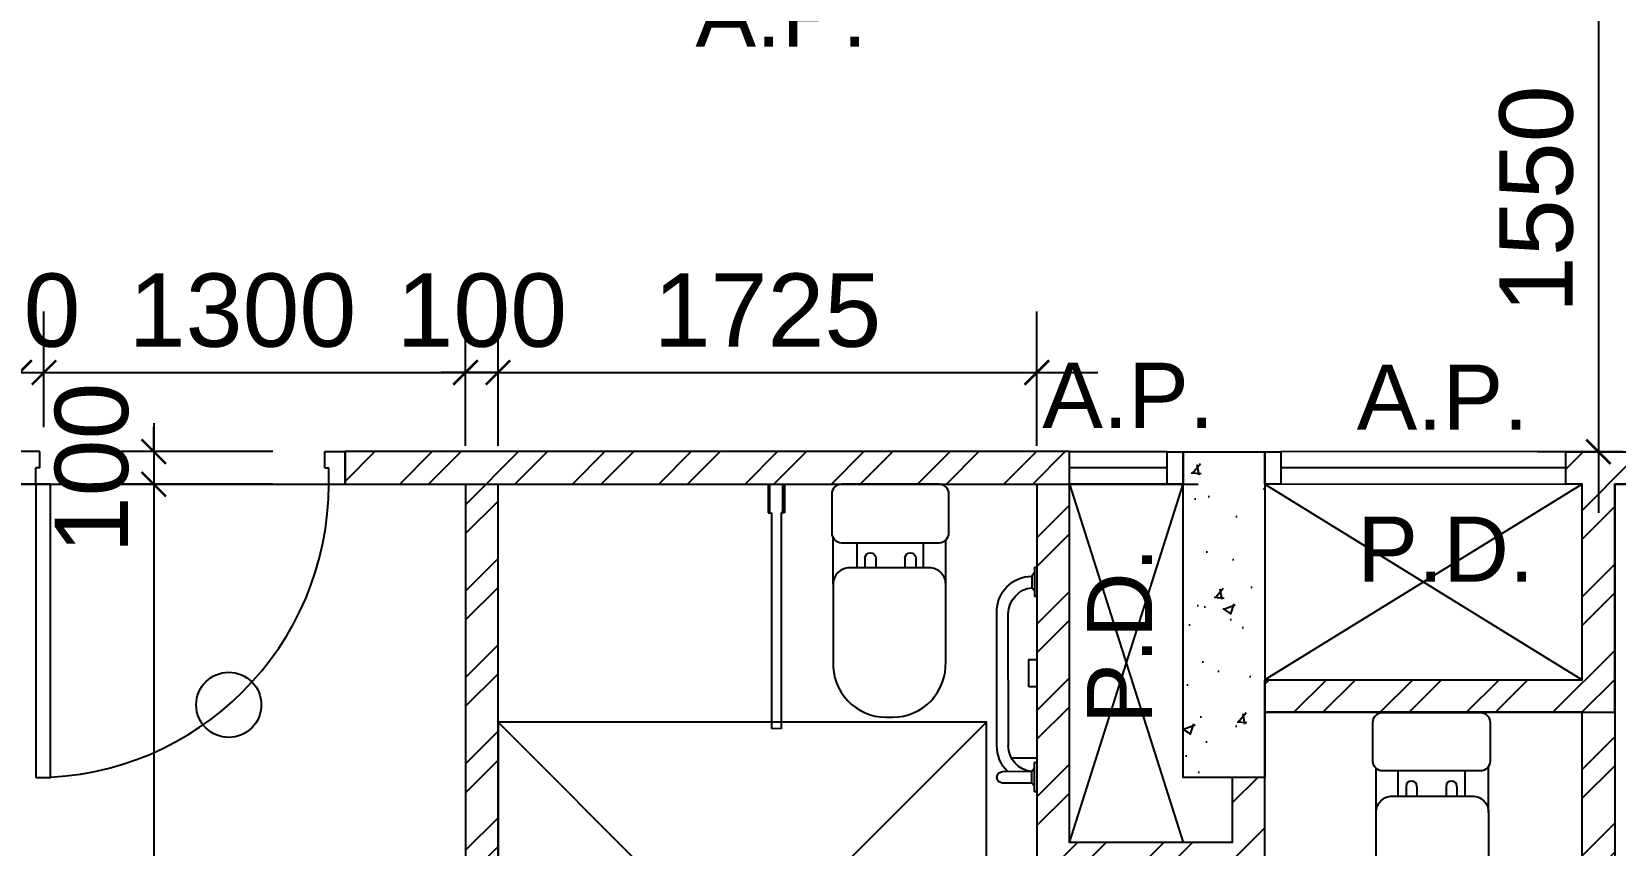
# Model space of a CAD drawing. Header units: millimetres. Extents: x 0 to 70486, y 148 to 42536.
# Drawn here: x 55836 to 60701, y 18809 to 21307 of the extents above; entities that cross this region are included whole.
import ezdxf
from ezdxf.enums import TextEntityAlignment as Align

# ---------------------------------------------------------------- set-up
doc = ezdxf.new("R2010")
doc.units = ezdxf.units.MM
doc.linetypes.add('CENTERX2', pattern=[101.6, 63.5, -12.7, 12.7, -12.7])
doc.layers.get('Defpoints').update_dxf_attribs({"color": 8})
for name, color, linetype in [('Architectural Features', 8, 'Continuous'), ('Door', 8, 'Continuous'), ('FSD', 8, 'Continuous'), ('GBP A.P.', 8, 'Continuous'), ('GBP Dim', 8, 'Continuous'), ('grid', 8, 'CENTERX2'), ('hatch', 8, 'Continuous'), ('LP-Sanitary', 8, 'Continuous'), ('PD', 8, 'Continuous'), ('PD DOOR', 8, 'Continuous'), ('TEXT', 8, 'Continuous'), ('TEXT Ref', 8, 'Continuous'), ('WALL-NEW', 8, 'Continuous'), ('WALL-STRUCTURE', 8, 'Continuous'), ('zzz-room mix', 8, 'Continuous')]:
    doc.layers.add(name, color=color, linetype=linetype)
doc.styles.add('BH', font='arial.ttf')
doc.dimstyles.new('200 GBP', dxfattribs={"dimscale": 1.5, "dimtxt": 150, "dimasz": 50, "dimexe": 125, "dimexo": 50, "dimgap": 50, "dimtad": 1, "dimdec": 0, "dimzin": 0, "dimdsep": 46, "dimtxsty": 'BH', "dimblk": 'ARCHTICK', "dimcen": 0.09, "dimdle": 125, "dimclrd": 9, "dimclre": 9, "dimclrt": 1, "dimadec": 0, "dimazin": 0, "dimtfac": 1, "dimtdec": 0, "dimtix": 1, "dimtmove": 2, "dimatfit": 3, "dimldrblk": 'ARCHTICK', "dimfxl": 300, "dimfxlon": 1, "dimtolj": 1, "dimtzin": 0, "dimarcsym": 0})

# ---------------------------------------------------------------- blocks, each defined once
blk = doc.blocks.new('pln_toilet')
for p, q in [((-170.1, -306.5), (-170.1, -171.6)), ((175.5, -306.5), (175.5, -165.2)), ((-78.2, -226.9), (-78.2, -256.5)), ((-45, -226.9), (-45, -256.5)), ((44.7, -226.9), (44.7, -256.5)), ((77.9, -226.9), (77.9, -256.5))]:
    blk.add_line(p, q)
for points in [[(180, -30), (180, -149.3, -0.414214), (150, -179.3), (-150, -179.3, -0.414214), (-180, -149.3), (-180, -30, -0.414214), (-150, 0), (150, 0, -0.414214)], [(175.5, -306.5), (175.5, -545.1, -0.424695), (14, -715.1), (-7.8, -715.1, -0.423698), (-170.1, -545.1), (-170.1, -306.5, -0.414214), (-120.1, -256.5), (125.5, -256.5, -0.414214)]]:
    blk.add_lwpolyline(points, format="xyb", close=True)
for points in [[(-101.9, -256.5), (-101.9, -179.3)], [(102.9, -179.3), (102.9, -256.5)]]:
    blk.add_lwpolyline(points)
for centre in [(-61.6, -226.9), (61.3, -226.9)]:
    blk.add_arc(centre, 16.6, 0, 180)
blk = doc.blocks.new('_ArchTick')
at = {"color": 0, "const_width": 0.1}
blk.add_lwpolyline([(0.5, 0.5), (-0.5, -0.5)], dxfattribs=at)
blk = doc.blocks.new('*D423')
at = {"layer": 'Defpoints', "color": 0, "transparency": 16777216}
for p in [(60811.5, 21567.8), (60649, 20017.8), (60799, 20017.8)]:
    blk.add_point(p, dxfattribs=at)
at = {"layer": 'GBP Dim', "color": 9, "lineweight": -2, "transparency": 16777216}
for p, q in [((60649, 21755.3), (60649, 19830.3)), ((60736.5, 21567.8), (60461.5, 21567.8)), ((60724, 20017.8), (60461.5, 20017.8))]:
    blk.add_line(p, q, dxfattribs=at)
at = {"layer": 'GBP Dim', "color": 9, "lineweight": -2, "transparency": 16777216, "xscale": 75, "yscale": 75, "zscale": 75}
for p, rotation in [((60649, 21567.8), 90), ((60649, 20017.8), 270)]:
    blk.add_blockref('_ArchTick', p, dxfattribs=dict(at, rotation=rotation))
at = {"layer": 'GBP Dim', "transparency": 16777216, "insert": (60459.1, 20792.8), "char_height": 225, "attachment_point": 5, "rotation": 90, "style": 'BH'}
blk.add_mtext('\\A1;1550', dxfattribs=at)
blk = doc.blocks.new('*D433')
at = {"layer": 'Defpoints', "color": 0, "transparency": 16777216}
for p in [(56651.8, 19918), (56211.4, 16737.9), (56651.8, 16737.9)]:
    blk.add_point(p, dxfattribs=at)
at = {"layer": 'GBP Dim', "color": 9, "lineweight": -2, "transparency": 16777216}
for p, q in [((56211.4, 20105.5), (56211.4, 16550.4)), ((56576.8, 19918), (56023.9, 19918)), ((56576.8, 16737.9), (56023.9, 16737.9))]:
    blk.add_line(p, q, dxfattribs=at)
at = {"layer": 'GBP Dim', "color": 9, "lineweight": -2, "transparency": 16777216, "xscale": 75, "yscale": 75, "zscale": 75}
for p, rotation in [((56211.4, 19918), 90), ((56211.4, 16737.9), 270)]:
    blk.add_blockref('_ArchTick', p, dxfattribs=dict(at, rotation=rotation))
at = {"layer": 'GBP Dim', "transparency": 16777216, "insert": (56021.4, 18327.9), "char_height": 225, "attachment_point": 5, "rotation": 90, "style": 'BH'}
blk.add_mtext('\\A1;3180', dxfattribs=at)
blk = doc.blocks.new('*D435')
at = {"layer": 'Defpoints', "color": 0, "transparency": 16777216}
for p in [(56651.8, 20018), (56211.4, 19917.9), (56651.8, 19917.9)]:
    blk.add_point(p, dxfattribs=at)
at = {"layer": 'GBP Dim', "color": 9, "lineweight": -2, "transparency": 16777216}
for p, q in [((56211.4, 20018), (56211.4, 20093)), ((56576.8, 20018), (56023.9, 20018)), ((56211.4, 20018), (56211.4, 19917.9)), ((56576.8, 19917.9), (56023.9, 19917.9)), ((56211.4, 19917.9), (56211.4, 19842.9))]:
    blk.add_line(p, q, dxfattribs=at)
at = {"layer": 'GBP Dim', "color": 9, "lineweight": -2, "transparency": 16777216, "xscale": 75, "yscale": 75, "zscale": 75}
for p, rotation in [((56211.4, 20018), 270), ((56211.4, 19917.9), 90)]:
    blk.add_blockref('_ArchTick', p, dxfattribs=dict(at, rotation=rotation))
at = {"layer": 'GBP Dim', "transparency": 16777216, "insert": (56021.5, 19967.9), "char_height": 225, "attachment_point": 5, "rotation": 90, "style": 'BH'}
blk.add_mtext('\\A1;100', dxfattribs=at)
blk = doc.blocks.new('*D470')
at = {"layer": 'Defpoints', "color": 0, "transparency": 16777216}
for p in [(55874.2, 20260.9), (55874.2, 20017.8), (54775.8, 19917.8)]:
    blk.add_point(p, dxfattribs=at)
at = {"layer": 'GBP Dim', "color": 9, "lineweight": -2, "transparency": 16777216}
for p, q in [((54775.8, 20035.9), (54775.8, 20448.4)), ((55874.2, 20092.8), (55874.2, 20448.4)), ((54588.3, 20260.9), (56061.7, 20260.9))]:
    blk.add_line(p, q, dxfattribs=at)
at = {"layer": 'GBP Dim', "color": 9, "lineweight": -2, "transparency": 16777216, "xscale": 75, "yscale": 75, "zscale": 75, "rotation": 180}
blk.add_blockref('_ArchTick', (54775.8, 20260.9), dxfattribs=at)
at = {"layer": 'GBP Dim', "color": 9, "lineweight": -2, "transparency": 16777216, "xscale": 75, "yscale": 75, "zscale": 75}
blk.add_blockref('_ArchTick', (55874.2, 20260.9), dxfattribs=at)
at = {"layer": 'GBP Dim', "transparency": 16777216, "insert": (54949, 20450.8), "char_height": 225, "attachment_point": 5, "style": 'BH'}
blk.add_mtext('\\A1;1100', dxfattribs=at)
blk = doc.blocks.new('DOOR 1000')
blk.add_line((57550, 26100.2), (57595, 26100.2))
at = {"layer": 'Door'}
for p, q in [((57500, 27075.2), (57500, 27100.2)), ((57562.5, 27100.2), (57500, 27100.2)), ((57562.5, 27050.2), (57562.5, 27100.2)), ((58437.5, 27050.2), (58437.5, 27100.2)), ((58437.5, 27100.2), (58500, 27100.2)), ((58500, 27075.2), (58500, 27100.2)), ((57500, 27000.2), (57500, 27075.2)), ((57550, 27000.2), (57550, 27050.2)), ((57562.5, 27050.2), (57550, 27050.2)), ((58437.5, 27050.2), (58450, 27050.2)), ((58450, 27000.2), (58450, 27050.2)), ((58500, 27000.2), (58500, 27075.2)), ((57550, 27000.2), (57500, 27000.2)), ((57550, 27000.2), (57550, 26100.2)), ((57595, 27000.2), (57550, 27000.2)), ((57595, 26100.2), (57595, 27000.2)), ((58450, 27000.2), (58500, 27000.2))]:
    blk.add_line(p, q, dxfattribs=at)
blk.add_arc((57549.9, 27000.3), 900.1, 270.0096, 359.9927, dxfattribs=at)
blk = doc.blocks.new('*D487')
at = {"layer": 'Defpoints', "color": 0, "transparency": 16777216}
for p in [(57169, 20260.9), (55799, 19917.8), (57169, 19917.8)]:
    blk.add_point(p, dxfattribs=at)
at = {"layer": 'GBP Dim', "color": 9, "lineweight": -2, "transparency": 16777216}
for p, q in [((55799, 20035.9), (55799, 20448.4)), ((57169, 20035.9), (57169, 20448.4)), ((55611.5, 20260.9), (57356.5, 20260.9))]:
    blk.add_line(p, q, dxfattribs=at)
at = {"layer": 'GBP Dim', "color": 9, "lineweight": -2, "transparency": 16777216, "xscale": 75, "yscale": 75, "zscale": 75, "rotation": 180}
blk.add_blockref('_ArchTick', (55799, 20260.9), dxfattribs=at)
at = {"layer": 'GBP Dim', "color": 9, "lineweight": -2, "transparency": 16777216, "xscale": 75, "yscale": 75, "zscale": 75}
blk.add_blockref('_ArchTick', (57169, 20260.9), dxfattribs=at)
at = {"layer": 'GBP Dim', "transparency": 16777216, "insert": (56484, 20450.9), "char_height": 225, "attachment_point": 5, "style": 'BH'}
blk.add_mtext('\\A1;1300', dxfattribs=at)
blk = doc.blocks.new('*D488')
at = {"layer": 'Defpoints', "color": 0, "transparency": 16777216}
for p in [(55799, 20260.9), (55649, 19917.8), (55799, 19917.8)]:
    blk.add_point(p, dxfattribs=at)
at = {"layer": 'GBP Dim', "color": 9, "lineweight": -2, "transparency": 16777216}
for p, q in [((55649, 20035.9), (55649, 20448.4)), ((55799, 20035.9), (55799, 20448.4)), ((55649, 20260.9), (55574, 20260.9)), ((55649, 20260.9), (55799, 20260.9)), ((55799, 20260.9), (55874, 20260.9))]:
    blk.add_line(p, q, dxfattribs=at)
at = {"layer": 'GBP Dim', "color": 9, "lineweight": -2, "transparency": 16777216, "xscale": 75, "yscale": 75, "zscale": 75}
blk.add_blockref('_ArchTick', (55649, 20260.9), dxfattribs=at)
at = {"layer": 'GBP Dim', "color": 9, "lineweight": -2, "transparency": 16777216, "xscale": 75, "yscale": 75, "zscale": 75, "rotation": 180}
blk.add_blockref('_ArchTick', (55799, 20260.9), dxfattribs=at)
at = {"layer": 'GBP Dim', "transparency": 16777216, "insert": (55724, 20450.8), "char_height": 225, "attachment_point": 5, "style": 'BH'}
blk.add_mtext('\\A1;150', dxfattribs=at)
blk = doc.blocks.new('*D492')
at = {"layer": 'Defpoints', "color": 0, "transparency": 16777216}
for p in [(58924, 20260.9), (57269, 19917.8), (58924, 19917.8)]:
    blk.add_point(p, dxfattribs=at)
at = {"layer": 'GBP Dim', "color": 9, "lineweight": -2, "transparency": 16777216}
for p, q in [((57269, 20035.9), (57269, 20448.4)), ((58924, 20035.9), (58924, 20448.4)), ((57081.5, 20260.9), (59111.5, 20260.9))]:
    blk.add_line(p, q, dxfattribs=at)
at = {"layer": 'GBP Dim', "color": 9, "lineweight": -2, "transparency": 16777216, "xscale": 75, "yscale": 75, "zscale": 75, "rotation": 180}
blk.add_blockref('_ArchTick', (57269, 20260.9), dxfattribs=at)
at = {"layer": 'GBP Dim', "color": 9, "lineweight": -2, "transparency": 16777216, "xscale": 75, "yscale": 75, "zscale": 75}
blk.add_blockref('_ArchTick', (58924, 20260.9), dxfattribs=at)
at = {"layer": 'GBP Dim', "transparency": 16777216, "insert": (58096.5, 20450.8), "char_height": 225, "attachment_point": 5, "style": 'BH'}
blk.add_mtext('\\A1;1725', dxfattribs=at)
blk = doc.blocks.new('*D509')
at = {"layer": 'Defpoints', "color": 0, "transparency": 16777216}
for p in [(57169, 20260.9), (57169, 19917.8), (57269, 19917.8)]:
    blk.add_point(p, dxfattribs=at)
at = {"layer": 'GBP Dim', "color": 9, "lineweight": -2, "transparency": 16777216}
for p, q in [((57169, 20035.9), (57169, 20448.4)), ((57269, 20035.9), (57269, 20448.4)), ((57169, 20260.9), (57094, 20260.9)), ((57269, 20260.9), (57169, 20260.9)), ((57269, 20260.9), (57344, 20260.9))]:
    blk.add_line(p, q, dxfattribs=at)
at = {"layer": 'GBP Dim', "color": 9, "lineweight": -2, "transparency": 16777216, "xscale": 75, "yscale": 75, "zscale": 75}
blk.add_blockref('_ArchTick', (57169, 20260.9), dxfattribs=at)
at = {"layer": 'GBP Dim', "color": 9, "lineweight": -2, "transparency": 16777216, "xscale": 75, "yscale": 75, "zscale": 75, "rotation": 180}
blk.add_blockref('_ArchTick', (57269, 20260.9), dxfattribs=at)
at = {"layer": 'GBP Dim', "transparency": 16777216, "insert": (57219, 20450.8), "char_height": 225, "attachment_point": 5, "style": 'BH'}
blk.add_mtext('\\A1;100', dxfattribs=at)
blk = doc.blocks.new('A$C65CE4B9A')
at = {"layer": 'grid', "ltscale": 200}
blk.add_line((-66500, -8450), (0, -8450), dxfattribs=at)

msp = doc.modelspace()

# ---------------------------------------------------------------- hatches: boundary and pattern name
at = {"layer": 'hatch'}
h = msp.add_hatch(dxfattribs=at)
h.set_pattern_fill('ANSI32', color=256, scale=500, style=0)
h.set_pattern_definition([(45, (58808.3, 3197.71), (-132.5825, 132.5825), []), (45, (58896.69, 3197.71), (-132.5825, 132.5825), [])])
edge = h.paths.add_edge_path()
edge.add_line((60549, 20017.8), (60749, 20017.8))
edge.add_line((60749, 20017.8), (60749, 19917.8))
edge.add_line((60749, 19917.8), (60699, 19917.8))
edge.add_line((60699, 19917.8), (60699, 19218.3))
edge.add_line((60699, 19218.3), (60699, 18517.9))
edge.add_line((60699, 18517.9), (60599, 18517.9))
edge.add_line((60599, 18517.9), (60599, 19217.7))
edge.add_line((60599, 19217.7), (59624, 19217.7))
edge.add_line((59624, 19217.7), (59624, 19317.8))
edge.add_line((59624, 19317.8), (60599, 19317.8))
edge.add_line((60599, 19317.8), (60599, 19917.8))
edge.add_line((60599, 19917.8), (60549, 19917.8))
edge.add_line((60549, 19917.8), (60549, 20017.8))
edge = h.paths.add_edge_path()
edge.add_line((58924, 19917.9), (58924, 18717.9))
edge.add_line((58924, 18717.9), (59124, 18717.9))
edge.add_line((59124, 18717.9), (59124, 16737.8))
edge.add_line((59124, 16737.8), (57269, 16737.8))
edge.add_line((57269, 16737.8), (57269, 17817.7))
edge.add_line((57269, 17817.7), (57169, 17817.7))
edge.add_line((57169, 17817.7), (57169, 16637.8))
edge.add_line((57169, 16637.8), (59524, 16637.8))
edge.add_line((59524, 16637.8), (59524, 16687.9))
edge.add_line((59524, 16687.9), (59624, 16687.9))
edge.add_line((59624, 16687.9), (59624, 16767.9))
edge.add_line((59624, 16767.9), (60699, 16767.9))
edge.add_line((60699, 16767.9), (60699, 17768))
edge.add_line((60699, 17768), (60599, 17768))
edge.add_line((60599, 17768), (60599, 16867.9))
edge.add_line((60599, 16867.9), (59224, 16867.9))
edge.add_line((59224, 16867.9), (59224, 18717.9))
edge.add_line((59224, 18717.9), (59624, 18717.9))
edge.add_line((59624, 18717.9), (59624, 19017.9))
edge.add_line((59624, 19017.9), (59524, 19017.9))
edge.add_line((59524, 19017.9), (59524, 18817.9))
edge.add_line((59524, 18817.9), (59024, 18817.9))
edge.add_line((59024, 18817.9), (59024, 20017.9))
edge.add_line((59024, 20017.9), (56799, 20017.9))
edge.add_line((56799, 20017.9), (56799, 19917.9))
edge.add_line((56799, 19917.9), (57169, 19917.9))
edge.add_line((57169, 19917.9), (57169, 18767.7))
edge.add_line((57169, 18767.7), (57269, 18767.7))
edge.add_line((57269, 18767.7), (57269, 19917.9))
edge.add_line((57269, 19917.9), (58924, 19917.9))
h = msp.add_hatch(dxfattribs=at)
h.set_pattern_fill('AR-CONC', color=256, scale=2, style=0)
h.set_pattern_definition([(50, (-577662.27, 752768.08), (364.36934, -31.87817), [38.1, -419.1]), (355, (-577662.27, 752768.1), (-70.48565, 382.11329), [30.48, -335.28]), (100.451, (-577631.9, 752765.43), (293.885, 350.23338), [32.38, -356.18]), (46.1842, (-577662.27, 752869.7), (542.15808, -84.08466), [57.15, -628.65]), (96.6356, (-577617.1, 752862.7), (474.80847, 494.8511), [48.57, -534.27]), (351.184, (-577662.27, 752869.7), (474.8092, 494.85024), [45.72, -502.92]), (21, (-577611.47, 752844.28), (303.22976, -204.53104), [38.1, -419.1]), (326, (-577611.47, 752844.3), (123.60406, 368.37593), [30.48, -335.28]), (71.4514, (-577586.2, 752827.24), (426.83298, 163.84572), [32.38, -356.18]), (37.5, (-577662.27, 752768.08), (6.177207, 169.110078), [0, -331.216, 0, -340.36, 0, -336.55]), (7.5, (-577662.27, 752768.08), (133.639325, 200.36115), [0, -194.056, 0, -323.596, 0, -128.27]), (327.5, (-577775.55, 752768.08), (271.18119, -11.457488), [0, -127, 0, -396.24, 0, -525.78]), (317.5, (-577826.35, 752768.08), (296.25836, 50.85298), [0, -165.1, 0, -263.144, 0, -373.38])])
h.paths.add_polyline_path([(59624, 19017.8), (59374, 19017.8), (59374, 20017.8), (59624, 20017.8)])

# ---------------------------------------------------------------- linework, layer by layer
at = {"layer": 'Architectural Features', "ltscale": 10}
for p, q in [((57269, 19187.8), (58769, 17687.8)), ((57269, 17687.8), (58769, 19187.8))]:
    msp.add_line(p, q, dxfattribs=at)
msp.add_lwpolyline([(57269, 17687.8), (58769, 17687.8), (58769, 19187.8), (57269, 19187.8)], close=True, dxfattribs=at)
at = {"layer": 'FSD'}
msp.add_circle((56441.7, 19240.7), 100, dxfattribs=at)
at = {"layer": 'LP-Sanitary'}
for points in [[(58099.1, 19917.8), (58099.1, 19830)], [(58104.1, 19830), (58104.1, 19917.7)], [(58143.9, 19830), (58143.9, 19917.6)], [(58148.9, 19917.6), (58148.9, 19830)], [(58099.1, 19830), (58104.1, 19830)], [(58104.1, 19830), (58109.1, 19829.9)], [(58109.3, 19829.9), (58108.9, 19167.5)], [(58139.1, 19829.9), (58138.9, 19167.3)], [(58143.9, 19830), (58139.1, 19829.9)], [(58148.9, 19830), (58143.9, 19830)], [(58916.6, 19662.8), (58916.7, 19572.8)], [(58916.6, 19662.8), (58924, 19662.8)], [(58909, 19635.2), (58908.9, 19600)], [(58916.3, 19645.4), (58909, 19635.2)], [(58916.4, 19590.3), (58908.9, 19600)], [(58924.1, 19572.8), (58916.7, 19572.8)], [(58801.3, 19115.2), (58801.3, 19525)], [(58836.5, 19115.2), (58836.1, 19520)], [(58138.9, 19167.3), (58108.9, 19167.5)], [(58845.6, 19078.1), (58924, 19078.1)], [(58908.9, 19035.5), (58818.9, 19035.4)], [(58909, 19000.4), (58908.9, 19035.5)], [(58916.4, 19045.8), (58909, 19035.5)], [(58924, 19063.1), (58916.7, 19063.1)], [(58916.7, 18973.1), (58916.7, 19063.1)], [(58908.8, 19000.5), (58818.8, 19000.4)], [(58916.5, 18990.7), (58909, 19000.4)], [(58924.1, 18973.1), (58916.7, 18973.1)]]:
    msp.add_lwpolyline(points, dxfattribs=at)
at = {"layer": 'LP-Sanitary', "extrusion": (0, 0, -1)}
for points in [[(-58801.3, 19525, 0.42444), (-58909, 19635.2)], [(-58833.7, 19035.5, 0.194304), (-58801.4, 19115.3)], [(-58908.9, 19035.7, 0.386974), (-58836.4, 19115.3)], [(-58818.8, 19000.5, 1), (-58818.8, 19035.5)]]:
    msp.add_lwpolyline(points, format="xyb", dxfattribs=at)
at = {"layer": 'LP-Sanitary'}
msp.add_lwpolyline([(58899.3, 19296), (58899.3, 19380.3), (58924, 19380.3), (58924, 19296)], close=True, dxfattribs=at)
at = {"layer": 'LP-Sanitary', "extrusion": (0, 0, -1)}
msp.add_ellipse((58909.8, 19522), major_axis=(27.8, 73.9), ratio=0.922828, start_param=4.352572, end_param=5.883516, dxfattribs=at)
at = {"layer": 'PD'}
for points in [[(59324, 20017.8), (59024, 20017.8)], [(59374, 19917.8), (59324, 19917.8), (59324, 20017.8), (59374, 20017.8)], [(59374, 20017.8), (59374, 19917.8)], [(60549, 20017.8), (59674, 20018.1)], [(59324, 19917.8), (59024, 19917.8)], [(60549, 19917.5), (59674, 19917.8)]]:
    msp.add_lwpolyline(points, dxfattribs=at)
at = {"layer": 'PD', "ltscale": 20}
for points in [[(59024, 18817.8), (59374, 19917.8)], [(59024, 19917.8), (59374, 18817.8)], [(60599, 19917.8), (59624, 19317.8)], [(59624, 19917.8), (60599, 19317.8)]]:
    msp.add_lwpolyline(points, dxfattribs=at)
at = {"layer": 'PD DOOR'}
for points in [[(59324, 19967.8), (59024, 19967.8)], [(60549, 19967.8), (59674, 19967.8)]]:
    msp.add_lwpolyline(points, dxfattribs=at)
at = {"layer": 'WALL-NEW'}
for points in [[(59624, 18717.9), (59624, 19017.9), (59524, 19017.9), (59524, 18817.9), (59024, 18817.9), (59024, 20017.9), (56799, 20017.9), (56799, 19917.9), (57169, 19917.9), (57169, 18767.7)], [(60549, 20017.8), (60749, 20017.8), (60749, 19917.8), (60699, 19917.8), (60699, 19218.3), (60699, 18517.9), (60599, 18517.9), (60599, 19217.7), (59624, 19217.7), (59624, 19317.8), (60599, 19317.8), (60599, 19917.8), (60549, 19917.8), (60549, 20017.8)], [(57269, 18767.7), (57269, 19917.9), (58924, 19917.9)], [(58924, 19917.9), (58924, 18717.9)]]:
    msp.add_lwpolyline(points, dxfattribs=at)
msp.add_lwpolyline([(59624, 20017.8), (59674, 20017.8), (59674, 19917.8), (59624, 19917.8)], close=True, dxfattribs=at)
at = {"layer": 'WALL-STRUCTURE'}
msp.add_lwpolyline([(59624, 19017.8), (59374, 19017.8), (59374, 20017.8), (59624, 20017.8)], close=True, dxfattribs=at)
at = {"layer": 'zzz-room mix'}
msp.add_lwpolyline([(62299, 15917.8), (62299, 13042.8), (59623.1, 13042.7), (59624, 13917.8), (56375.2, 13917.8), (56374, 13042.8), (53599, 13042.8), (53599, 17217.8), (55799, 17217.8), (55799, 19917.9), (55799, 19917.9), (58924, 19917.9), (58924, 18717.8), (59562.3, 18717.8), (59624, 18717.9), (59624, 19217.7), (60699, 19217.7), (60699, 19917.9), (62299, 19917.9), (62299, 17217.8), (62473.2, 17217.8), (62473.2, 15917.8)], close=True, dxfattribs=at)

# ---------------------------------------------------------------- block references
at = {"layer": 'Door'}
msp.add_blockref('DOOR 1000', (-1701, -7082.3), dxfattribs=at)
at = {"layer": 'LP-Sanitary', "xscale": -1}
msp.add_blockref('pln_toilet', (58474, 19917.8), dxfattribs=at)
at = {"layer": 'LP-Sanitary'}
msp.add_blockref('pln_toilet', (60136.2, 19217.1), dxfattribs=at)
at = {"layer": 'TEXT Ref'}
msp.add_blockref('A$C65CE4B9A', (67500, 28367.9), dxfattribs=at)

# ---------------------------------------------------------------- texts
at = {"layer": 'GBP A.P.', "style": 'BH'}
for p in [(58139.3, 21261.2), (59204.7, 20090.8), (60170.4, 20085)]:
    msp.add_text('A.P.', height=200, rotation=0, dxfattribs=at).set_placement(p, align=Align.CENTER)
at = {"layer": 'TEXT', "style": 'BH'}
for rotation, p in [(0, (60180.2, 19618.8)), (90, (59278.1, 19453.4))]:
    msp.add_text('P.D.', height=200, rotation=rotation, dxfattribs=at).set_placement(p, align=Align.CENTER)

# ---------------------------------------------------------------- dimensions: what is measured, and where the dimension line sits
at = {"layer": 'GBP Dim'}
for base, p1, p2, angle, override, picture, middle in [((60649, 20017.8), (60811.5, 21567.8), (60799, 20017.8), 90, {"dimclrt": 256}, '*D423', (60459.1, 20792.8)), ((57169, 20260.9), (57269, 19917.8), (57169, 19917.8), 180, {"dimclrt": 256, "dimfxl": 150}, '*D509', (57219, 20450.8)), ((56211.4, 19917.9), (56651.8, 20018), (56651.8, 19917.9), 90, {"dimclrt": 256}, '*D435', (56021.5, 19967.9)), ((56211.4, 16737.9), (56651.8, 19918), (56651.8, 16737.9), 90, {"dimclrt": 256}, '*D433', (56021.4, 18327.9))]:
    dim = msp.add_linear_dim(base=base, p1=p1, p2=p2, angle=angle, dimstyle='200 GBP', override=override, dxfattribs=at)
    dim.commit()
    dim.dimension.update_dxf_attribs({"geometry": picture, "text_midpoint": middle})
dim = msp.add_linear_dim(base=(55874.2, 20260.9), p1=(54775.8, 19917.8), p2=(55874.2, 20017.8), text='1100', dimstyle='200 GBP', override={"dimclrt": 256, "dimfxl": 150}, dxfattribs=at)
dim.commit()
dim.dimension.update_dxf_attribs({"geometry": '*D470', "text_midpoint": (54949, 20450.8), "dimtype": 160})
dim = msp.add_linear_dim(base=(55799, 20260.9), p1=(55649, 19917.8), p2=(55799, 19917.8), dimstyle='200 GBP', override={"dimclrt": 256, "dimfxl": 150}, dxfattribs=at)
dim.commit()
dim.dimension.update_dxf_attribs({"geometry": '*D488', "text_midpoint": (55724, 20450.8)})
for base, p1, p2, text, picture, middle in [((57169, 20260.9), (55799, 19917.8), (57169, 19917.8), '1300', '*D487', (56484, 20450.9)), ((58924, 20260.9), (57269, 19917.8), (58924, 19917.8), '1725', '*D492', (58096.5, 20450.8))]:
    dim = msp.add_linear_dim(base=base, p1=p1, p2=p2, text=text, dimstyle='200 GBP', override={"dimclrt": 256, "dimfxl": 150}, dxfattribs=at)
    dim.commit()
    dim.dimension.update_dxf_attribs({"geometry": picture, "text_midpoint": middle})

doc.saveas('drawing.dxf')
